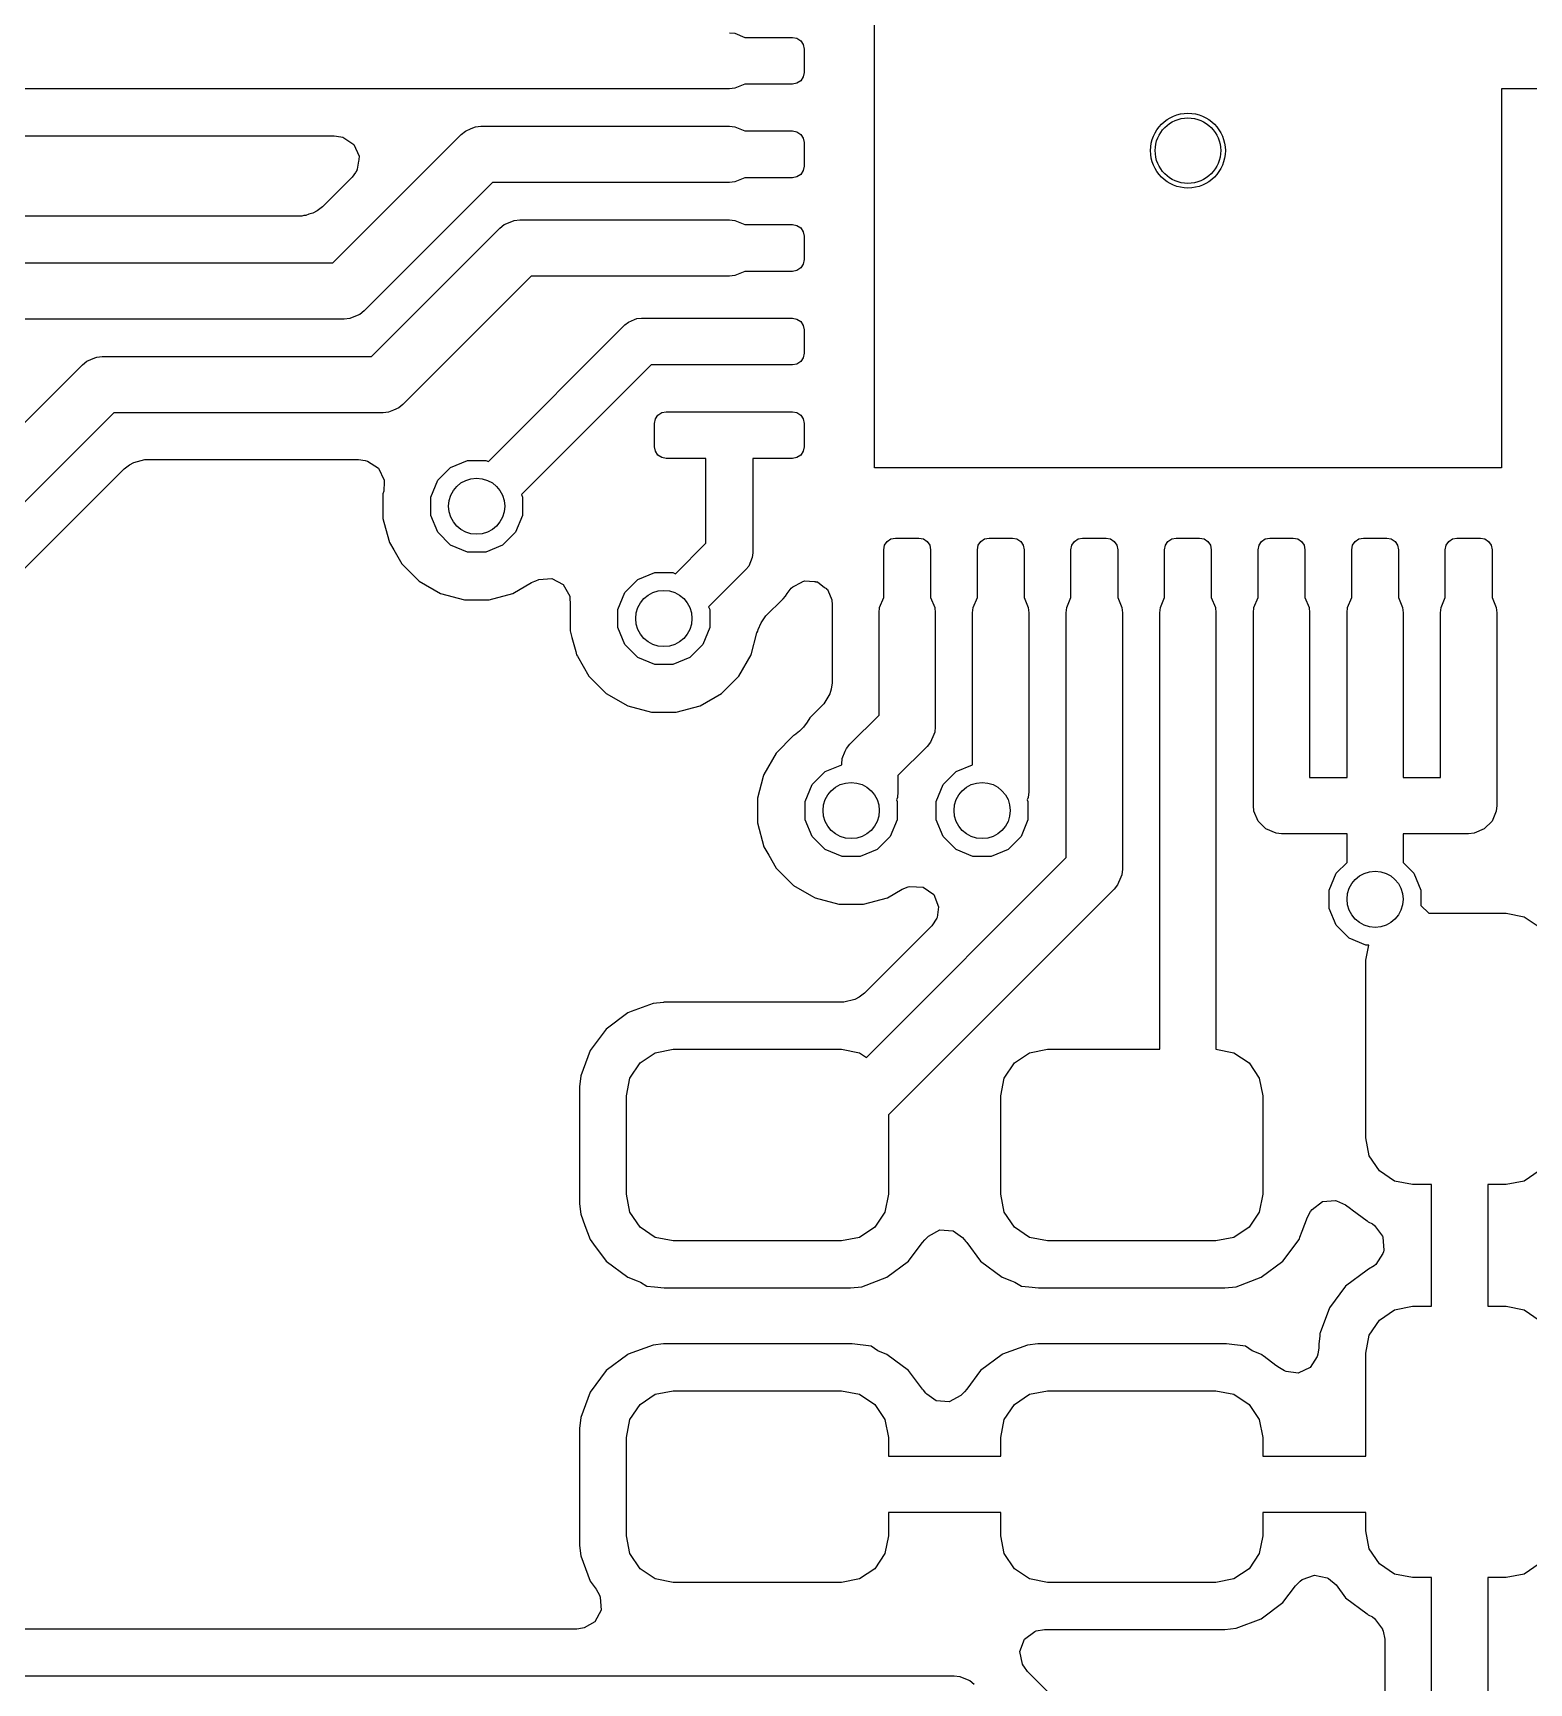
# Model space of a CAD drawing. Header units: inches. Extents: x 0.01 to 5.35, y 0.01 to 3.37.
# Drawn here: x 2.8235 to 3.1381, y 1.2456 to 1.5927 of the extents above; entities that cross this region are included whole.
import ezdxf

# ---------------------------------------------------------------- set-up
doc = ezdxf.new("R2010")
doc.units = ezdxf.units.IN
doc.header["$MEASUREMENT"] = 0
doc.layers.add('BLACK', color=250, linetype='CONTINUOUS')

msp = doc.modelspace()

# ---------------------------------------------------------------- linework, layer by layer
at = {"layer": 'BLACK', "linetype": 'CONTINUOUS'}
for p, q in [((3.00043, 1.50122), (3.00043, 1.63311)), ((2.96992, 1.59276), (2.97107, 1.59264)), ((2.97107, 1.59264), (2.97318, 1.59177)), ((2.97318, 1.59177), (2.98321, 1.59177)), ((2.98321, 1.59177), (2.98415, 1.59158)), ((2.98415, 1.59158), (2.98495, 1.59105)), ((2.98495, 1.59105), (2.98548, 1.59025)), ((2.98548, 1.59025), (2.98567, 1.58931)), ((2.98567, 1.58931), (2.98567, 1.58439)), ((2.98548, 1.58345), (2.98495, 1.58265)), ((2.98567, 1.58439), (2.98548, 1.58345)), ((2.96992, 1.58094), (2.76095, 1.58094)), ((2.97107, 1.58106), (2.96992, 1.58094)), ((2.97318, 1.58193), (2.97107, 1.58106)), ((2.98321, 1.58193), (2.97318, 1.58193)), ((2.98415, 1.58212), (2.98321, 1.58193)), ((2.98495, 1.58265), (2.98415, 1.58212)), ((3.21992, 1.58094), (3.13232, 1.58094)), ((3.13232, 1.58094), (3.13232, 1.50122)), ((2.91439, 1.57208), (2.91564, 1.57259)), ((2.91564, 1.57259), (2.91652, 1.57296)), ((2.91652, 1.57296), (2.91767, 1.57307)), ((2.91767, 1.57307), (2.96992, 1.57307)), ((2.96992, 1.57307), (2.97107, 1.57296)), ((2.97107, 1.57296), (2.97318, 1.57209)), ((2.76747, 1.57108), (2.8868, 1.57108)), ((2.88649, 1.54433), (2.9135, 1.57134)), ((2.8868, 1.57108), (2.88818, 1.57088)), ((2.88818, 1.57088), (2.88861, 1.57076)), ((2.88861, 1.57076), (2.89092, 1.56927)), ((2.89092, 1.56927), (2.89206, 1.56677)), ((2.9135, 1.57134), (2.91439, 1.57208)), ((2.97318, 1.57209), (2.98321, 1.57209)), ((2.98321, 1.57209), (2.98415, 1.5719)), ((2.98415, 1.5719), (2.98495, 1.57137)), ((2.98495, 1.57137), (2.98548, 1.57057)), ((2.98548, 1.57057), (2.98567, 1.56963)), ((2.98567, 1.56963), (2.98567, 1.5647)), ((2.89191, 1.56572), (2.89167, 1.56405)), ((2.89198, 1.566), (2.89191, 1.56572)), ((2.89206, 1.56677), (2.89196, 1.56607)), ((2.89196, 1.56607), (2.89198, 1.566)), ((2.89056, 1.56235), (2.88433, 1.55612)), ((2.89132, 1.56333), (2.89056, 1.56235)), ((2.89136, 1.56352), (2.89132, 1.56333)), ((2.89155, 1.56377), (2.89136, 1.56352)), ((2.89158, 1.56386), (2.89155, 1.56377)), ((2.89167, 1.56405), (2.89158, 1.56386)), ((2.97318, 1.56224), (2.97107, 1.56137)), ((2.98321, 1.56224), (2.97318, 1.56224)), ((2.98415, 1.56243), (2.98321, 1.56224)), ((2.98495, 1.56296), (2.98415, 1.56243)), ((2.98548, 1.56376), (2.98495, 1.56296)), ((2.98567, 1.5647), (2.98548, 1.56376)), ((2.92012, 1.56126), (2.89311, 1.53425)), ((2.96992, 1.56126), (2.92012, 1.56126)), ((2.97107, 1.56137), (2.96992, 1.56126)), ((2.88322, 1.55529), (2.88231, 1.55479)), ((2.88433, 1.55612), (2.88322, 1.55529)), ((2.87997, 1.55419), (2.78871, 1.55419)), ((2.88045, 1.55432), (2.87997, 1.55419)), ((2.88086, 1.55428), (2.88045, 1.55432)), ((2.88144, 1.55457), (2.88086, 1.55428)), ((2.88231, 1.55479), (2.88144, 1.55457)), ((2.89464, 1.52465), (2.92165, 1.55166)), ((2.92165, 1.55166), (2.92255, 1.55239)), ((2.92255, 1.55239), (2.92379, 1.55291)), ((2.92379, 1.55291), (2.92467, 1.55327)), ((2.92467, 1.55327), (2.92583, 1.55339)), ((2.92583, 1.55339), (2.96992, 1.55339)), ((2.96992, 1.55339), (2.97107, 1.55327)), ((2.97107, 1.55327), (2.97318, 1.5524)), ((2.97318, 1.5524), (2.98321, 1.5524)), ((2.98321, 1.5524), (2.98415, 1.55221)), ((2.98415, 1.55221), (2.98495, 1.55168)), ((2.98495, 1.55168), (2.98548, 1.55088)), ((2.98548, 1.55088), (2.98567, 1.54994)), ((2.98567, 1.54994), (2.98567, 1.54502)), ((2.98567, 1.54502), (2.98548, 1.54408)), ((2.79079, 1.54433), (2.88649, 1.54433)), ((2.92827, 1.54157), (2.90126, 1.51456)), ((2.96992, 1.54157), (2.92827, 1.54157)), ((2.97107, 1.54169), (2.96992, 1.54157)), ((2.97318, 1.54256), (2.97107, 1.54169)), ((2.98321, 1.54256), (2.97318, 1.54256)), ((2.98415, 1.54275), (2.98321, 1.54256)), ((2.98495, 1.54328), (2.98415, 1.54275)), ((2.98548, 1.54408), (2.98495, 1.54328)), ((2.89311, 1.53425), (2.89221, 1.53351)), ((2.88893, 1.53252), (2.79323, 1.53252)), ((2.89008, 1.53263), (2.88893, 1.53252)), ((2.89126, 1.53312), (2.89008, 1.53263)), ((2.89221, 1.53351), (2.89126, 1.53312)), ((2.91924, 1.50258), (2.94794, 1.53128)), ((2.94794, 1.53128), (2.94868, 1.53189)), ((2.94868, 1.53189), (2.94999, 1.53243)), ((2.94868, 1.53189), (2.94868, 1.53189)), ((2.94999, 1.53243), (2.95046, 1.53262)), ((2.95046, 1.53262), (2.95142, 1.53272)), ((2.95046, 1.53262), (2.95046, 1.53262)), ((2.95142, 1.53272), (2.96992, 1.53272)), ((2.96992, 1.53272), (2.98321, 1.53272)), ((2.98321, 1.53272), (2.98415, 1.53253)), ((2.98415, 1.53253), (2.98495, 1.532)), ((2.98495, 1.532), (2.98548, 1.5312)), ((2.98548, 1.5312), (2.98567, 1.53026)), ((2.98567, 1.53026), (2.98567, 1.52533)), ((2.83475, 1.52365), (2.83643, 1.52435)), ((2.83643, 1.52435), (2.83688, 1.52453)), ((2.83688, 1.52453), (2.83803, 1.52465)), ((2.83803, 1.52465), (2.89464, 1.52465)), ((2.98548, 1.52439), (2.98495, 1.52359)), ((2.98567, 1.52533), (2.98548, 1.52439)), ((2.6722, 1.36126), (2.83386, 1.52292)), ((2.83386, 1.52292), (2.83475, 1.52365)), ((2.95346, 1.52287), (2.9262, 1.49562)), ((2.95663, 1.52287), (2.95346, 1.52287)), ((2.98321, 1.52287), (2.95663, 1.52287)), ((2.98415, 1.52306), (2.98321, 1.52287)), ((2.98495, 1.52359), (2.98415, 1.52306)), ((2.89927, 1.51338), (2.89824, 1.51295)), ((2.90037, 1.51383), (2.89927, 1.51338)), ((2.90126, 1.51456), (2.90037, 1.51383)), ((2.84048, 1.51283), (2.67882, 1.35118)), ((2.89709, 1.51283), (2.84048, 1.51283)), ((2.89824, 1.51295), (2.89709, 1.51283)), ((2.95417, 1.51057), (2.95436, 1.51151)), ((2.95417, 1.50565), (2.95417, 1.51057)), ((2.95436, 1.51151), (2.95489, 1.51231)), ((2.95489, 1.51231), (2.95569, 1.51284)), ((2.95569, 1.51284), (2.95663, 1.51303)), ((2.95663, 1.51303), (2.98321, 1.51303)), ((2.98321, 1.51303), (2.98415, 1.51284)), ((2.98415, 1.51284), (2.98495, 1.51231)), ((2.98495, 1.51231), (2.98548, 1.51151)), ((2.98548, 1.51151), (2.98567, 1.51057)), ((2.98567, 1.51057), (2.98567, 1.50565)), ((2.84466, 1.50238), (2.847, 1.50297)), ((2.847, 1.50297), (2.89194, 1.50297)), ((2.89194, 1.50297), (2.89331, 1.50277)), ((2.95436, 1.50471), (2.95417, 1.50565)), ((2.95489, 1.50391), (2.95436, 1.50471)), ((2.95569, 1.50338), (2.95489, 1.50391)), ((2.95663, 1.50319), (2.95569, 1.50338)), ((2.965, 1.50319), (2.95663, 1.50319)), ((2.965, 1.48535), (2.965, 1.50319)), ((2.98321, 1.50319), (2.97484, 1.50319)), ((2.97484, 1.50319), (2.97484, 1.48331)), ((2.98415, 1.50338), (2.98321, 1.50319)), ((2.98495, 1.50391), (2.98415, 1.50338)), ((2.98548, 1.50471), (2.98495, 1.50391)), ((2.98567, 1.50565), (2.98548, 1.50471)), ((2.68433, 1.34274), (2.84264, 1.50105)), ((2.84264, 1.50105), (2.84375, 1.50188)), ((2.84375, 1.50188), (2.84466, 1.50238)), ((2.89331, 1.50277), (2.89384, 1.50262)), ((2.89384, 1.50262), (2.89615, 1.50113)), ((2.89615, 1.50113), (2.8973, 1.49863)), ((2.90859, 1.49862), (2.9113, 1.50133)), ((2.9113, 1.50133), (2.91485, 1.5028)), ((2.91485, 1.5028), (2.91869, 1.5028)), ((2.91869, 1.5028), (2.91924, 1.50258)), ((3.13232, 1.50122), (3.00043, 1.50122)), ((2.89723, 1.49634), (2.89707, 1.49574)), ((2.89734, 1.4983), (2.89723, 1.49634)), ((2.8973, 1.49863), (2.8973, 1.49863)), ((2.8973, 1.49863), (2.89734, 1.4983)), ((2.90712, 1.49507), (2.90859, 1.49862)), ((2.89707, 1.49574), (2.89707, 1.49574)), ((2.89707, 1.49574), (2.89707, 1.49056)), ((2.90712, 1.49123), (2.90712, 1.49507)), ((2.9262, 1.49562), (2.92643, 1.49507)), ((2.92643, 1.49507), (2.92643, 1.49123)), ((2.89707, 1.49056), (2.89726, 1.48983)), ((2.89726, 1.48983), (2.89841, 1.48554)), ((2.90859, 1.48768), (2.90712, 1.49123)), ((2.92643, 1.49123), (2.92496, 1.48768)), ((2.9113, 1.48497), (2.90859, 1.48768)), ((2.92496, 1.48768), (2.92224, 1.48497)), ((3.00259, 1.48494), (3.00312, 1.48574)), ((3.00312, 1.48574), (3.00392, 1.48627)), ((3.00392, 1.48627), (3.00486, 1.48646)), ((3.00486, 1.48646), (3.00978, 1.48646)), ((3.00978, 1.48646), (3.01073, 1.48627)), ((3.01073, 1.48627), (3.01152, 1.48574)), ((3.01152, 1.48574), (3.01206, 1.48494)), ((3.02227, 1.48494), (3.02281, 1.48574)), ((3.02281, 1.48574), (3.02361, 1.48627)), ((3.02361, 1.48627), (3.02455, 1.48646)), ((3.02455, 1.48646), (3.02947, 1.48646)), ((3.02947, 1.48646), (3.03041, 1.48627)), ((3.03041, 1.48627), (3.03121, 1.48574)), ((3.03121, 1.48574), (3.03174, 1.48494)), ((3.04196, 1.48494), (3.04249, 1.48574)), ((3.04249, 1.48574), (3.04329, 1.48627)), ((3.04329, 1.48627), (3.04423, 1.48646)), ((3.04423, 1.48646), (3.04915, 1.48646)), ((3.04915, 1.48646), (3.0501, 1.48627)), ((3.0501, 1.48627), (3.05089, 1.48574)), ((3.05089, 1.48574), (3.05143, 1.48494)), ((3.06164, 1.48494), (3.06218, 1.48574)), ((3.06218, 1.48574), (3.06298, 1.48627)), ((3.06298, 1.48627), (3.06392, 1.48646)), ((3.06392, 1.48646), (3.06884, 1.48646)), ((3.06884, 1.48646), (3.06978, 1.48627)), ((3.06978, 1.48627), (3.07058, 1.48574)), ((3.07058, 1.48574), (3.07111, 1.48494)), ((3.08133, 1.48494), (3.08186, 1.48574)), ((3.08186, 1.48574), (3.08266, 1.48627)), ((3.08266, 1.48627), (3.0836, 1.48646)), ((3.0836, 1.48646), (3.08852, 1.48646)), ((3.08852, 1.48646), (3.08947, 1.48627)), ((3.08947, 1.48627), (3.09026, 1.48574)), ((3.09026, 1.48574), (3.0908, 1.48494)), ((3.10101, 1.48494), (3.10155, 1.48574)), ((3.10155, 1.48574), (3.10235, 1.48627)), ((3.10235, 1.48627), (3.10329, 1.48646)), ((3.10329, 1.48646), (3.10821, 1.48646)), ((3.10821, 1.48646), (3.10915, 1.48627)), ((3.10915, 1.48627), (3.10995, 1.48574)), ((3.10995, 1.48574), (3.11048, 1.48494)), ((3.1207, 1.48494), (3.12123, 1.48574)), ((3.12123, 1.48574), (3.12203, 1.48627)), ((3.12203, 1.48627), (3.12297, 1.48646)), ((3.12297, 1.48646), (3.12789, 1.48646)), ((3.12789, 1.48646), (3.12884, 1.48627)), ((3.12884, 1.48627), (3.12963, 1.48574)), ((3.12963, 1.48574), (3.13017, 1.48494)), ((2.89841, 1.48554), (2.89933, 1.48396)), ((2.89933, 1.48396), (2.901, 1.48105)), ((2.91485, 1.4835), (2.9113, 1.48497)), ((2.91869, 1.4835), (2.91485, 1.4835)), ((2.92224, 1.48497), (2.91869, 1.4835)), ((2.95861, 1.47895), (2.965, 1.48535)), ((2.97475, 1.48235), (2.97401, 1.48057)), ((2.97484, 1.48331), (2.97475, 1.48235)), ((2.97475, 1.48235), (2.97475, 1.48235)), ((3.0024, 1.484), (3.00259, 1.48494)), ((3.0024, 1.47396), (3.0024, 1.484)), ((3.01206, 1.48494), (3.01224, 1.484)), ((3.01224, 1.484), (3.01224, 1.47396)), ((3.02209, 1.484), (3.02227, 1.48494)), ((3.02209, 1.47396), (3.02209, 1.484)), ((3.03174, 1.48494), (3.03193, 1.484)), ((3.03193, 1.484), (3.03193, 1.47396)), ((3.04177, 1.484), (3.04196, 1.48494)), ((3.04177, 1.47396), (3.04177, 1.484)), ((3.05143, 1.48494), (3.05161, 1.484)), ((3.05161, 1.484), (3.05161, 1.47396)), ((3.06146, 1.484), (3.06164, 1.48494)), ((3.06146, 1.47396), (3.06146, 1.484)), ((3.07111, 1.48494), (3.0713, 1.484)), ((3.0713, 1.484), (3.0713, 1.47396)), ((3.08114, 1.484), (3.08133, 1.48494)), ((3.08114, 1.47396), (3.08114, 1.484)), ((3.0908, 1.48494), (3.09098, 1.484)), ((3.09098, 1.484), (3.09098, 1.47396)), ((3.10083, 1.484), (3.10101, 1.48494)), ((3.10083, 1.47396), (3.10083, 1.484)), ((3.11048, 1.48494), (3.11067, 1.484)), ((3.11067, 1.484), (3.11067, 1.47396)), ((3.12051, 1.484), (3.1207, 1.48494)), ((3.12051, 1.47396), (3.12051, 1.484)), ((3.13017, 1.48494), (3.13035, 1.484)), ((3.13035, 1.484), (3.13035, 1.47396)), ((2.901, 1.48105), (2.90467, 1.47738)), ((2.95067, 1.47771), (2.95422, 1.47918)), ((2.95422, 1.47918), (2.95806, 1.47918)), ((2.95806, 1.47918), (2.95861, 1.47895)), ((2.9734, 1.47983), (2.96557, 1.47199)), ((2.97401, 1.48057), (2.9734, 1.47983)), ((2.90467, 1.47738), (2.90917, 1.47479)), ((2.92438, 1.47479), (2.92832, 1.47707)), ((2.92832, 1.47707), (2.929, 1.47739)), ((2.929, 1.47739), (2.92919, 1.47746)), ((2.92919, 1.47746), (2.92983, 1.47771)), ((2.92919, 1.47746), (2.92919, 1.47746)), ((2.92983, 1.47771), (2.93257, 1.47794)), ((2.93257, 1.47794), (2.935, 1.47665)), ((2.935, 1.47665), (2.93635, 1.47425)), ((2.94796, 1.475), (2.95067, 1.47771)), ((2.98209, 1.47482), (2.98295, 1.47592)), ((2.98295, 1.47592), (2.98328, 1.47622)), ((2.98328, 1.47622), (2.98516, 1.47719)), ((2.98516, 1.47719), (2.98525, 1.47725)), ((2.98525, 1.47725), (2.98527, 1.47725)), ((2.98527, 1.47725), (2.98572, 1.47748)), ((2.98572, 1.47748), (2.98785, 1.47728)), ((2.98785, 1.47728), (2.988, 1.47728)), ((2.988, 1.47728), (2.98803, 1.47726)), ((2.98803, 1.47726), (2.98846, 1.47722)), ((2.98846, 1.47722), (2.98991, 1.47608)), ((2.98991, 1.47608), (2.99033, 1.47582)), ((2.99033, 1.47582), (2.99038, 1.47572)), ((2.99038, 1.47572), (2.99062, 1.47553)), ((2.99062, 1.47553), (2.99063, 1.47551)), ((2.99063, 1.47551), (2.99147, 1.47348)), ((2.90917, 1.47479), (2.91418, 1.47344)), ((2.91418, 1.47344), (2.91418, 1.47344)), ((2.91418, 1.47344), (2.91937, 1.47344)), ((2.91937, 1.47344), (2.92438, 1.47479)), ((2.91937, 1.47344), (2.91937, 1.47344)), ((2.93635, 1.47425), (2.93635, 1.47425)), ((2.93635, 1.47425), (2.93639, 1.47409)), ((2.93639, 1.47409), (2.93647, 1.47236)), ((2.93647, 1.47236), (2.93644, 1.47212)), ((2.93644, 1.47212), (2.93644, 1.46693)), ((2.94649, 1.47145), (2.94796, 1.475)), ((2.96557, 1.47199), (2.9658, 1.47145)), ((2.97842, 1.4709), (2.98031, 1.47278)), ((2.98031, 1.47278), (2.98121, 1.47369)), ((2.98121, 1.47369), (2.98175, 1.47423)), ((2.98121, 1.47369), (2.98121, 1.47369)), ((2.98175, 1.47423), (2.98209, 1.47482)), ((2.99147, 1.47348), (2.99149, 1.47339)), ((2.99149, 1.47339), (2.99149, 1.47335)), ((2.99149, 1.47335), (2.9915, 1.47333)), ((2.9915, 1.47333), (2.99149, 1.47331)), ((2.99149, 1.47331), (2.99156, 1.47258)), ((2.99156, 1.47258), (2.99156, 1.45603)), ((3.00142, 1.47071), (3.00153, 1.47186)), ((3.00153, 1.47186), (3.0024, 1.47396)), ((3.01224, 1.47396), (3.01311, 1.47186)), ((3.01311, 1.47186), (3.01323, 1.47071)), ((3.0211, 1.47071), (3.02122, 1.47186)), ((3.02122, 1.47186), (3.02209, 1.47396)), ((3.03193, 1.47396), (3.0328, 1.47186)), ((3.0328, 1.47186), (3.03291, 1.47071)), ((3.04079, 1.47071), (3.0409, 1.47186)), ((3.0409, 1.47186), (3.04177, 1.47396)), ((3.05161, 1.47396), (3.05248, 1.47186)), ((3.05248, 1.47186), (3.0526, 1.47071)), ((3.06047, 1.47071), (3.06059, 1.47186)), ((3.06059, 1.47186), (3.06146, 1.47396)), ((3.0713, 1.47396), (3.07217, 1.47186)), ((3.07217, 1.47186), (3.07228, 1.47071)), ((3.08016, 1.47071), (3.08027, 1.47186)), ((3.08027, 1.47186), (3.08114, 1.47396)), ((3.09098, 1.47396), (3.09186, 1.47186)), ((3.09186, 1.47186), (3.09197, 1.47071)), ((3.09984, 1.47071), (3.09996, 1.47186)), ((3.09996, 1.47186), (3.10083, 1.47396)), ((3.11067, 1.47396), (3.11154, 1.47186)), ((3.11154, 1.47186), (3.11165, 1.47071)), ((3.11953, 1.47071), (3.11964, 1.47186)), ((3.11964, 1.47186), (3.12051, 1.47396)), ((3.13035, 1.47396), (3.13123, 1.47186)), ((3.13123, 1.47186), (3.13134, 1.47071)), ((2.94649, 1.46761), (2.94649, 1.47145)), ((2.9658, 1.47145), (2.9658, 1.46761)), ((2.97598, 1.46721), (2.9766, 1.46862)), ((2.9766, 1.46862), (2.97762, 1.4701)), ((2.97762, 1.4701), (2.97842, 1.4709)), ((3.00142, 1.44922), (3.00142, 1.47071)), ((3.01323, 1.47071), (3.01323, 1.44677)), ((3.0211, 1.43876), (3.0211, 1.47071)), ((3.03291, 1.47071), (3.03291, 1.43305)), ((3.04079, 1.41922), (3.04079, 1.47071)), ((3.0526, 1.47071), (3.0526, 1.41677)), ((3.06047, 1.37894), (3.06047, 1.47071)), ((3.07228, 1.47071), (3.07228, 1.37894)), ((3.08016, 1.43016), (3.08016, 1.47071)), ((3.09197, 1.47071), (3.09197, 1.43606)), ((3.09984, 1.43606), (3.09984, 1.47071)), ((3.11165, 1.47071), (3.11165, 1.43606)), ((3.11953, 1.43606), (3.11953, 1.47071)), ((3.13134, 1.47071), (3.13134, 1.43016)), ((2.93644, 1.46693), (2.93682, 1.46551)), ((2.93682, 1.46551), (2.93682, 1.46551)), ((2.93682, 1.46551), (2.9376, 1.4626)), ((2.94796, 1.46406), (2.94649, 1.46761)), ((2.9658, 1.46761), (2.96433, 1.46406)), ((2.9745, 1.46192), (2.97573, 1.4665)), ((2.97573, 1.4665), (2.97594, 1.4669)), ((2.97594, 1.4669), (2.97598, 1.46721)), ((2.9376, 1.4626), (2.93778, 1.46192)), ((2.93778, 1.46192), (2.93778, 1.46192)), ((2.93778, 1.46192), (2.93795, 1.46162)), ((2.93795, 1.46162), (2.93795, 1.46162)), ((2.93795, 1.46162), (2.94037, 1.45743)), ((2.95067, 1.46134), (2.94796, 1.46406)), ((2.95422, 1.45987), (2.95067, 1.46134)), ((2.96161, 1.46134), (2.95806, 1.45987)), ((2.96433, 1.46406), (2.96161, 1.46134)), ((2.97191, 1.45743), (2.9745, 1.46192)), ((2.95806, 1.45987), (2.95422, 1.45987)), ((2.94037, 1.45743), (2.94037, 1.45743)), ((2.94037, 1.45743), (2.94037, 1.45743)), ((2.94037, 1.45743), (2.94404, 1.45376)), ((2.96824, 1.45376), (2.97191, 1.45743)), ((2.99136, 1.45465), (2.99107, 1.45366)), ((2.99156, 1.45603), (2.99136, 1.45465)), ((2.94404, 1.45376), (2.94854, 1.45117)), ((2.94854, 1.45117), (2.95355, 1.44982)), ((2.95874, 1.44982), (2.96375, 1.45117)), ((2.96375, 1.45117), (2.96824, 1.45376)), ((2.98983, 1.45158), (2.98685, 1.4486)), ((2.99107, 1.45366), (2.98983, 1.45158)), ((2.95355, 1.44982), (2.95355, 1.44982)), ((2.95355, 1.44982), (2.95874, 1.44982)), ((2.95874, 1.44982), (2.95874, 1.44982)), ((2.98632, 1.44769), (2.98555, 1.44667)), ((2.98685, 1.4486), (2.98632, 1.44769)), ((2.99529, 1.44309), (3.00142, 1.44922)), ((2.98345, 1.4449), (2.97978, 1.44123)), ((2.98366, 1.44502), (2.98345, 1.4449)), ((2.98345, 1.4449), (2.98345, 1.4449)), ((2.98467, 1.4458), (2.98366, 1.44502)), ((2.98555, 1.44667), (2.98467, 1.4458)), ((3.01291, 1.44512), (3.01223, 1.44349)), ((3.01311, 1.44562), (3.01291, 1.44512)), ((3.01323, 1.44677), (3.01311, 1.44562)), ((2.97978, 1.44123), (2.97719, 1.43674)), ((2.97978, 1.44123), (2.97978, 1.44123)), ((2.99368, 1.44007), (2.99431, 1.4416)), ((2.99431, 1.4416), (2.99456, 1.4422)), ((2.99456, 1.4422), (2.99529, 1.44309)), ((3.0115, 1.4426), (3.00537, 1.43647)), ((3.01223, 1.44349), (3.0115, 1.4426)), ((2.98737, 1.4346), (2.99008, 1.43732)), ((2.99008, 1.43732), (2.99356, 1.43876)), ((2.99356, 1.43892), (2.99368, 1.44007)), ((2.99356, 1.43876), (2.99356, 1.43892)), ((3.01491, 1.4346), (3.01762, 1.43732)), ((3.01762, 1.43732), (3.0211, 1.43876)), ((2.97706, 1.43627), (2.97585, 1.43173)), ((2.97719, 1.43674), (2.97706, 1.43627)), ((2.97719, 1.43674), (2.97719, 1.43674)), ((2.9859, 1.43105), (2.98737, 1.4346)), ((3.00537, 1.43647), (3.00537, 1.43305)), ((3.01344, 1.43105), (3.01491, 1.4346)), ((3.09197, 1.43606), (3.09984, 1.43606)), ((3.11165, 1.43606), (3.11953, 1.43606)), ((2.97585, 1.43173), (2.97585, 1.42654)), ((2.9859, 1.42721), (2.9859, 1.43105)), ((3.00526, 1.4319), (3.00506, 1.43141)), ((3.00506, 1.43141), (3.0052, 1.43105)), ((3.0052, 1.43105), (3.0052, 1.42721)), ((3.00537, 1.43305), (3.00526, 1.4319)), ((3.01344, 1.42721), (3.01344, 1.43105)), ((3.0328, 1.4319), (3.0326, 1.43141)), ((3.0326, 1.43141), (3.03274, 1.43105)), ((3.03274, 1.43105), (3.03274, 1.42721)), ((3.03291, 1.43305), (3.0328, 1.4319)), ((3.08027, 1.42901), (3.08016, 1.43016)), ((3.13134, 1.43016), (3.13123, 1.42901)), ((2.98737, 1.42367), (2.9859, 1.42721)), ((3.0052, 1.42721), (3.00373, 1.42367)), ((3.01491, 1.42367), (3.01344, 1.42721)), ((3.03274, 1.42721), (3.03127, 1.42367)), ((3.08115, 1.42688), (3.08027, 1.42901)), ((3.08278, 1.42525), (3.08115, 1.42688)), ((3.13034, 1.42688), (3.12871, 1.42525)), ((3.13123, 1.42901), (3.13034, 1.42688)), ((2.97585, 1.42654), (2.97719, 1.42153)), ((2.99008, 1.42095), (2.98737, 1.42367)), ((3.00373, 1.42367), (3.00102, 1.42095)), ((3.01762, 1.42095), (3.01491, 1.42367)), ((3.03127, 1.42367), (3.02856, 1.42095)), ((3.08491, 1.42437), (3.08278, 1.42525)), ((3.08606, 1.42425), (3.08491, 1.42437)), ((3.09984, 1.42425), (3.08606, 1.42425)), ((3.09984, 1.41822), (3.09984, 1.42425)), ((3.12543, 1.42425), (3.11165, 1.42425)), ((3.11165, 1.42425), (3.11165, 1.41822)), ((3.12659, 1.42437), (3.12543, 1.42425)), ((3.12871, 1.42525), (3.12659, 1.42437)), ((2.97719, 1.42153), (2.9782, 1.41977)), ((2.9782, 1.41977), (2.97978, 1.41703)), ((2.99363, 1.41948), (2.99008, 1.42095)), ((3.00102, 1.42095), (2.99747, 1.41948)), ((3.02117, 1.41948), (3.01762, 1.42095)), ((3.02856, 1.42095), (3.02501, 1.41948)), ((2.97978, 1.41703), (2.98345, 1.41337)), ((2.99747, 1.41948), (2.99363, 1.41948)), ((2.99878, 1.37721), (3.04079, 1.41922)), ((3.02501, 1.41948), (3.02117, 1.41948)), ((3.0526, 1.41677), (3.05248, 1.41562)), ((3.09756, 1.41594), (3.09984, 1.41822)), ((3.11165, 1.41822), (3.11393, 1.41594)), ((2.98345, 1.41337), (2.98722, 1.41119)), ((3.00627, 1.41257), (3.00756, 1.41309)), ((3.00756, 1.41309), (3.00792, 1.41317)), ((3.00792, 1.41317), (3.01067, 1.41304)), ((3.01067, 1.41304), (3.01291, 1.41145)), ((3.0516, 1.41349), (3.05087, 1.4126)), ((3.05229, 1.41515), (3.0516, 1.41349)), ((3.05248, 1.41562), (3.05229, 1.41515)), ((3.09609, 1.41239), (3.09756, 1.41594)), ((3.11393, 1.41594), (3.1154, 1.41239)), ((2.98722, 1.41119), (2.98795, 1.41077)), ((2.98795, 1.41077), (2.98795, 1.41077)), ((2.98795, 1.41077), (2.99296, 1.40943)), ((2.99296, 1.40943), (2.99296, 1.40943)), ((2.99296, 1.40943), (2.99815, 1.40943)), ((2.99815, 1.40943), (3.00316, 1.41077)), ((2.99815, 1.40943), (2.99815, 1.40943)), ((3.00316, 1.41077), (3.00627, 1.41257)), ((3.05087, 1.4126), (3.00339, 1.36511)), ((3.01291, 1.41145), (3.01393, 1.40889)), ((3.09609, 1.40855), (3.09609, 1.41239)), ((3.1154, 1.41239), (3.1154, 1.40917)), ((3.01356, 1.40649), (3.01248, 1.40485)), ((3.01361, 1.40662), (3.01356, 1.40649)), ((3.01393, 1.40889), (3.01361, 1.40662)), ((3.09756, 1.405), (3.09609, 1.40855)), ((3.1154, 1.40917), (3.11705, 1.40752)), ((3.11705, 1.40752), (3.13331, 1.40752)), ((3.13331, 1.40752), (3.13707, 1.40677)), ((3.13707, 1.40677), (3.14027, 1.40464)), ((3.01248, 1.40485), (2.99835, 1.39073)), ((3.10028, 1.40229), (3.09756, 1.405)), ((3.10383, 1.40082), (3.10028, 1.40229)), ((3.10378, 1.39768), (3.1044, 1.40082)), ((3.1044, 1.40082), (3.10383, 1.40082)), ((3.10378, 1.36028), (3.10378, 1.39768)), ((2.95388, 1.38855), (2.94928, 1.38683)), ((2.95608, 1.38878), (2.95388, 1.38855)), ((2.95615, 1.38879), (2.95608, 1.38878)), ((2.95623, 1.3888), (2.95615, 1.38879)), ((2.99399, 1.3888), (2.95623, 1.3888)), ((2.99633, 1.3894), (2.99399, 1.3888)), ((2.99724, 1.38989), (2.99633, 1.3894)), ((2.99835, 1.39073), (2.99724, 1.38989)), ((2.94857, 1.38657), (2.94403, 1.38317)), ((2.94928, 1.38683), (2.94857, 1.38657)), ((2.94857, 1.38657), (2.94857, 1.38657)), ((2.94403, 1.38317), (2.94064, 1.37864)), ((2.94403, 1.38317), (2.94403, 1.38317)), ((2.94064, 1.37863), (2.93866, 1.37333)), ((2.94064, 1.37864), (2.94064, 1.37863)), ((2.94064, 1.37863), (2.94064, 1.37863)), ((2.95115, 1.37605), (2.95434, 1.37819)), ((2.95434, 1.37819), (2.95811, 1.37894)), ((2.95811, 1.37894), (2.99354, 1.37894)), ((2.99354, 1.37894), (2.99731, 1.37819)), ((2.99731, 1.37819), (2.99878, 1.37721)), ((3.02989, 1.37605), (3.03308, 1.37819)), ((3.03308, 1.37819), (3.03685, 1.37894)), ((3.03685, 1.37894), (3.06047, 1.37894)), ((3.07228, 1.37894), (3.07605, 1.37819)), ((3.07605, 1.37819), (3.07924, 1.37605)), ((2.94902, 1.37286), (2.95115, 1.37605)), ((3.02776, 1.37286), (3.02989, 1.37605)), ((3.07924, 1.37605), (3.08138, 1.37286)), ((2.93866, 1.37333), (2.93841, 1.37098)), ((2.93866, 1.37333), (2.93866, 1.37333)), ((2.94827, 1.36909), (2.94902, 1.37286)), ((3.02701, 1.36909), (3.02776, 1.37286)), ((3.08138, 1.37286), (3.08213, 1.36909)), ((2.93841, 1.37098), (2.93841, 1.37098)), ((2.93841, 1.37098), (2.93841, 1.34654)), ((2.94827, 1.34843), (2.94827, 1.36909)), ((3.02701, 1.34843), (3.02701, 1.36909)), ((3.08213, 1.36909), (3.08213, 1.34843)), ((3.00339, 1.36511), (3.00339, 1.34843)), ((3.10453, 1.35651), (3.10378, 1.36028)), ((3.10666, 1.35332), (3.10453, 1.35651)), ((3.10986, 1.35118), (3.10666, 1.35332)), ((3.11362, 1.35043), (3.10986, 1.35118)), ((3.11764, 1.35043), (3.11362, 1.35043)), ((3.11764, 1.32484), (3.11764, 1.35043)), ((3.13331, 1.35043), (3.12945, 1.35043)), ((3.12945, 1.35043), (3.12945, 1.32484)), ((3.13707, 1.35118), (3.13331, 1.35043)), ((3.14027, 1.35332), (3.13707, 1.35118)), ((2.94902, 1.34466), (2.94827, 1.34843)), ((3.00339, 1.34843), (3.00264, 1.34466)), ((3.02776, 1.34466), (3.02701, 1.34843)), ((3.08213, 1.34843), (3.08138, 1.34466)), ((3.0925, 1.34522), (3.0947, 1.34687)), ((3.0947, 1.34687), (3.09744, 1.34707)), ((3.09744, 1.34707), (3.09744, 1.34707)), ((3.09744, 1.34707), (3.09744, 1.34707)), ((3.09744, 1.34707), (3.09762, 1.34703)), ((3.09762, 1.34703), (3.09951, 1.34617)), ((2.93841, 1.34654), (2.93841, 1.34646)), ((2.93841, 1.34646), (2.93842, 1.3464)), ((2.93842, 1.3464), (2.93866, 1.34419)), ((2.93866, 1.34419), (2.93955, 1.34181)), ((2.95115, 1.34147), (2.94902, 1.34466)), ((3.00264, 1.34466), (3.0005, 1.34147)), ((3.02989, 1.34147), (3.02776, 1.34466)), ((3.08138, 1.34466), (3.07924, 1.34147)), ((3.09042, 1.34066), (3.0915, 1.34357)), ((3.0915, 1.34357), (3.09217, 1.34479)), ((3.09217, 1.34479), (3.0925, 1.34522)), ((3.09951, 1.34617), (3.10055, 1.34539)), ((3.10055, 1.34539), (3.10092, 1.34517)), ((3.10092, 1.34517), (3.10408, 1.3428)), ((2.93955, 1.34181), (2.94064, 1.33888)), ((2.95434, 1.33933), (2.95115, 1.34147)), ((3.0005, 1.34147), (2.99731, 1.33933)), ((3.01179, 1.33958), (3.01421, 1.3409)), ((3.01421, 1.3409), (3.01695, 1.3407)), ((3.01695, 1.3407), (3.01696, 1.3407)), ((3.01696, 1.3407), (3.01698, 1.34069)), ((3.01698, 1.34069), (3.01698, 1.34069)), ((3.01698, 1.34069), (3.01894, 1.33932)), ((3.03308, 1.33933), (3.02989, 1.34147)), ((3.07924, 1.34147), (3.07605, 1.33933)), ((3.08994, 1.33938), (3.09042, 1.34066)), ((3.09042, 1.34066), (3.09042, 1.34066)), ((3.10408, 1.3428), (3.10408, 1.3428)), ((3.10408, 1.3428), (3.10408, 1.3428)), ((3.10408, 1.3428), (3.10432, 1.34263)), ((3.10432, 1.34263), (3.10518, 1.34217)), ((3.10518, 1.34217), (3.10565, 1.34182)), ((3.10565, 1.34182), (3.1073, 1.33962)), ((2.94064, 1.33888), (2.94064, 1.33888)), ((2.94064, 1.33888), (2.94135, 1.33794)), ((2.94135, 1.33794), (2.94403, 1.33435)), ((2.95811, 1.33858), (2.95434, 1.33933)), ((2.99354, 1.33858), (2.95811, 1.33858)), ((2.99731, 1.33933), (2.99354, 1.33858)), ((3.00762, 1.33435), (3.01005, 1.3376)), ((3.01005, 1.3376), (3.01055, 1.33826)), ((3.01055, 1.33826), (3.01101, 1.33879)), ((3.01101, 1.33879), (3.01131, 1.3391)), ((3.01131, 1.3391), (3.01179, 1.33958)), ((3.01131, 1.3391), (3.01131, 1.3391)), ((3.01894, 1.33932), (3.01965, 1.3385)), ((3.01965, 1.3385), (3.01987, 1.33823)), ((3.01987, 1.33823), (3.02277, 1.33435)), ((3.03685, 1.33858), (3.03308, 1.33933)), ((3.07228, 1.33858), (3.03685, 1.33858)), ((3.07605, 1.33933), (3.07228, 1.33858)), ((3.08636, 1.33435), (3.08976, 1.33888)), ((3.08976, 1.33888), (3.08982, 1.33904)), ((3.08982, 1.33904), (3.08994, 1.33938)), ((3.1073, 1.33962), (3.10738, 1.33942)), ((3.10738, 1.33942), (3.10739, 1.33938)), ((3.10739, 1.33938), (3.10759, 1.33664)), ((3.10759, 1.33664), (3.1075, 1.3363)), ((2.94403, 1.33435), (2.94403, 1.33435)), ((2.94403, 1.33435), (2.94403, 1.33435)), ((2.94403, 1.33435), (2.94857, 1.33095)), ((3.00308, 1.33095), (3.00762, 1.33435)), ((3.02277, 1.33435), (3.02277, 1.33435)), ((3.02277, 1.33435), (3.02731, 1.33095)), ((3.08182, 1.33095), (3.08636, 1.33435)), ((3.10556, 1.33335), (3.10438, 1.33265)), ((3.10592, 1.33366), (3.10556, 1.33335)), ((3.1074, 1.33598), (3.10592, 1.33366)), ((3.1075, 1.3363), (3.1074, 1.33598)), ((2.94857, 1.33095), (2.94857, 1.33095)), ((2.94857, 1.33095), (2.95052, 1.33023)), ((2.95052, 1.33023), (2.95124, 1.32989)), ((2.95124, 1.32989), (2.9526, 1.32911)), ((2.99777, 1.32897), (3.00308, 1.33095)), ((3.02731, 1.33095), (3.02731, 1.33095)), ((3.02731, 1.33095), (3.02926, 1.33023)), ((3.02926, 1.33023), (3.02998, 1.32989)), ((3.02998, 1.32989), (3.03134, 1.32911)), ((3.07652, 1.32897), (3.08182, 1.33095)), ((3.10408, 1.33247), (3.09955, 1.32908)), ((3.10439, 1.33264), (3.10408, 1.33247)), ((3.10438, 1.33265), (3.10439, 1.33264)), ((2.9526, 1.32911), (2.95415, 1.32894)), ((2.95415, 1.32894), (2.95415, 1.32894)), ((2.95415, 1.32894), (2.95415, 1.32894)), ((2.95415, 1.32894), (2.95623, 1.32872)), ((2.95623, 1.32872), (2.99543, 1.32872)), ((2.99543, 1.32872), (2.99777, 1.32897)), ((3.03134, 1.32911), (3.03289, 1.32894)), ((3.03289, 1.32894), (3.03289, 1.32894)), ((3.03289, 1.32894), (3.03289, 1.32894)), ((3.03289, 1.32894), (3.03497, 1.32872)), ((3.03497, 1.32872), (3.07417, 1.32872)), ((3.07417, 1.32872), (3.07652, 1.32897)), ((3.09955, 1.32908), (3.09615, 1.32454)), ((3.09955, 1.32908), (3.09955, 1.32908)), ((3.09955, 1.32908), (3.09955, 1.32908)), ((3.09615, 1.32454), (3.09417, 1.31923)), ((3.09615, 1.32454), (3.09615, 1.32454)), ((3.10666, 1.32196), (3.10986, 1.32409)), ((3.10986, 1.32409), (3.11362, 1.32484)), ((3.11362, 1.32484), (3.11764, 1.32484)), ((3.12945, 1.32484), (3.13331, 1.32484)), ((3.13331, 1.32484), (3.13707, 1.32409)), ((3.13707, 1.32409), (3.14027, 1.32196)), ((3.09416, 1.3191), (3.0941, 1.31859)), ((3.09417, 1.31923), (3.09416, 1.3191)), ((3.09417, 1.31923), (3.09417, 1.31923)), ((3.10453, 1.31877), (3.10666, 1.32196)), ((2.95388, 1.3167), (2.94864, 1.31474)), ((2.95608, 1.31693), (2.95388, 1.3167)), ((2.95615, 1.31694), (2.95608, 1.31693)), ((2.95623, 1.31695), (2.95615, 1.31694)), ((2.99543, 1.31695), (2.95623, 1.31695)), ((2.95623, 1.31695), (2.95623, 1.31695)), ((2.99554, 1.31695), (2.99543, 1.31695)), ((2.99543, 1.31695), (2.99543, 1.31695)), ((2.99543, 1.31695), (2.99543, 1.31695)), ((2.99573, 1.31692), (2.99554, 1.31695)), ((2.99974, 1.31648), (2.99573, 1.31692)), ((3.00114, 1.31544), (2.99974, 1.31648)), ((3.03262, 1.3167), (3.02738, 1.31474)), ((3.03482, 1.31693), (3.03262, 1.3167)), ((3.03489, 1.31694), (3.03482, 1.31693)), ((3.03497, 1.31695), (3.03489, 1.31694)), ((3.07417, 1.31695), (3.03497, 1.31695)), ((3.03497, 1.31695), (3.03497, 1.31695)), ((3.07428, 1.31695), (3.07417, 1.31695)), ((3.07417, 1.31695), (3.07417, 1.31695)), ((3.07417, 1.31695), (3.07417, 1.31695)), ((3.07447, 1.31692), (3.07428, 1.31695)), ((3.07848, 1.31648), (3.07447, 1.31692)), ((3.07988, 1.31544), (3.07848, 1.31648)), ((3.09392, 1.31612), (3.09372, 1.31474)), ((3.0941, 1.31859), (3.09392, 1.31692)), ((3.09392, 1.31692), (3.09392, 1.31688)), ((3.09392, 1.31688), (3.09392, 1.31612)), ((3.10378, 1.315), (3.10453, 1.31877)), ((2.94857, 1.31472), (2.94403, 1.31132)), ((2.94864, 1.31474), (2.94857, 1.31472)), ((2.94857, 1.31472), (2.94857, 1.31472)), ((3.00308, 1.31472), (3.00114, 1.31544)), ((3.00468, 1.31352), (3.00308, 1.31472)), ((3.00308, 1.31472), (3.00308, 1.31472)), ((3.00308, 1.31472), (3.00308, 1.31472)), ((3.00308, 1.31472), (3.00308, 1.31472)), ((3.00762, 1.31132), (3.00468, 1.31352)), ((3.02731, 1.31472), (3.02277, 1.31132)), ((3.02738, 1.31474), (3.02731, 1.31472)), ((3.02731, 1.31472), (3.02731, 1.31472)), ((3.08183, 1.31472), (3.07988, 1.31544)), ((3.08186, 1.31469), (3.08183, 1.31472)), ((3.08192, 1.31466), (3.08186, 1.31469)), ((3.08197, 1.31462), (3.08192, 1.31466)), ((3.0821, 1.31451), (3.08197, 1.31462)), ((3.08197, 1.31462), (3.08197, 1.31462)), ((3.08243, 1.31426), (3.0821, 1.31451)), ((3.0849, 1.31242), (3.08243, 1.31426)), ((3.08562, 1.31188), (3.0849, 1.31242)), ((3.0849, 1.31242), (3.0849, 1.31242)), ((3.0849, 1.31242), (3.0849, 1.31242)), ((3.09358, 1.31426), (3.09209, 1.31195)), ((3.09372, 1.31474), (3.09358, 1.31426)), ((3.10378, 1.29331), (3.10378, 1.315)), ((2.94403, 1.31132), (2.94064, 1.30678)), ((2.94403, 1.31132), (2.94403, 1.31132)), ((3.01053, 1.30744), (3.00762, 1.31132)), ((3.00762, 1.31132), (3.00762, 1.31132)), ((3.00762, 1.31132), (3.00762, 1.31132)), ((3.00762, 1.31132), (3.00762, 1.31132)), ((3.00762, 1.31132), (3.00762, 1.31132)), ((3.02277, 1.31132), (3.01984, 1.30741)), ((3.02277, 1.31132), (3.02277, 1.31132)), ((3.08668, 1.31127), (3.08562, 1.31188)), ((3.08703, 1.31113), (3.08668, 1.31127)), ((3.08959, 1.31081), (3.08703, 1.31113)), ((3.09209, 1.31195), (3.08959, 1.31081)), ((2.94064, 1.30678), (2.93866, 1.30148)), ((2.94064, 1.30678), (2.94064, 1.30678)), ((2.94064, 1.30678), (2.94064, 1.30678)), ((2.95115, 1.3042), (2.95434, 1.30634)), ((2.95434, 1.30634), (2.95811, 1.30709)), ((2.95811, 1.30709), (2.99354, 1.30709)), ((2.99354, 1.30709), (2.99731, 1.30634)), ((2.99731, 1.30634), (3.0005, 1.3042)), ((3.01074, 1.30717), (3.01053, 1.30744)), ((3.01128, 1.30655), (3.01074, 1.30717)), ((3.01146, 1.30635), (3.01128, 1.30655)), ((3.01128, 1.30655), (3.01128, 1.30655)), ((3.01339, 1.30499), (3.01146, 1.30635)), ((3.0186, 1.30609), (3.01618, 1.30477)), ((3.01939, 1.30688), (3.0186, 1.30609)), ((3.01984, 1.30741), (3.01939, 1.30688)), ((3.02989, 1.3042), (3.03308, 1.30634)), ((3.03308, 1.30634), (3.03685, 1.30709)), ((3.03685, 1.30709), (3.07228, 1.30709)), ((3.07228, 1.30709), (3.07605, 1.30634)), ((3.07605, 1.30634), (3.07924, 1.3042)), ((2.94902, 1.30101), (2.95115, 1.3042)), ((3.0005, 1.3042), (3.00264, 1.30101)), ((3.01344, 1.30497), (3.01339, 1.30499)), ((3.01339, 1.30499), (3.01339, 1.30499)), ((3.01618, 1.30477), (3.01344, 1.30497)), ((3.01344, 1.30497), (3.01344, 1.30497)), ((3.02776, 1.30101), (3.02989, 1.3042)), ((3.07924, 1.3042), (3.08138, 1.30101)), ((2.93866, 1.30148), (2.93841, 1.29913)), ((2.93841, 1.29913), (2.93841, 1.29913)), ((2.93841, 1.29913), (2.93841, 1.27469)), ((2.93866, 1.30148), (2.93866, 1.30148)), ((2.94827, 1.29724), (2.94902, 1.30101)), ((3.00264, 1.30101), (3.00339, 1.29724)), ((3.02701, 1.29724), (3.02776, 1.30101)), ((3.08138, 1.30101), (3.08213, 1.29724)), ((2.94827, 1.27657), (2.94827, 1.29724)), ((3.00339, 1.29724), (3.00339, 1.29331)), ((3.02701, 1.29331), (3.02701, 1.29724)), ((3.08213, 1.29724), (3.08213, 1.29331)), ((3.00339, 1.29331), (3.02701, 1.29331)), ((3.08213, 1.29331), (3.10378, 1.29331)), ((3.02701, 1.2815), (3.00339, 1.2815)), ((3.00339, 1.2815), (3.00339, 1.27657)), ((3.02701, 1.27657), (3.02701, 1.2815)), ((3.10378, 1.2815), (3.08213, 1.2815)), ((3.08213, 1.2815), (3.08213, 1.27657)), ((3.10378, 1.2776), (3.10378, 1.2815)), ((3.10453, 1.27383), (3.10378, 1.2776)), ((2.93841, 1.27469), (2.93841, 1.27461)), ((2.93841, 1.27461), (2.93842, 1.27455)), ((2.93842, 1.27455), (2.93866, 1.27234)), ((2.94902, 1.27281), (2.94827, 1.27657)), ((3.00339, 1.27657), (3.00264, 1.27281)), ((3.02776, 1.27281), (3.02701, 1.27657)), ((3.08213, 1.27657), (3.08138, 1.27281)), ((2.93866, 1.27234), (2.94064, 1.26703)), ((2.95115, 1.26962), (2.94902, 1.27281)), ((3.00264, 1.27281), (3.0005, 1.26962)), ((3.02989, 1.26962), (3.02776, 1.27281)), ((3.08138, 1.27281), (3.07924, 1.26962)), ((3.10666, 1.27064), (3.10453, 1.27383)), ((3.10986, 1.26851), (3.10666, 1.27064)), ((3.14027, 1.27064), (3.13707, 1.26851)), ((2.94064, 1.26703), (2.94064, 1.26703)), ((2.94064, 1.26703), (2.94064, 1.26703)), ((2.94064, 1.26703), (2.94192, 1.26532)), ((2.95434, 1.26748), (2.95115, 1.26962)), ((2.95811, 1.26673), (2.95434, 1.26748)), ((2.99731, 1.26748), (2.99354, 1.26673)), ((3.0005, 1.26962), (2.99731, 1.26748)), ((3.03308, 1.26748), (3.02989, 1.26962)), ((3.03685, 1.26673), (3.03308, 1.26748)), ((3.07605, 1.26748), (3.07228, 1.26673)), ((3.07924, 1.26962), (3.07605, 1.26748)), ((3.08901, 1.26603), (3.08999, 1.26702)), ((3.08999, 1.26702), (3.09043, 1.26734)), ((3.09043, 1.26734), (3.093, 1.26831)), ((3.093, 1.26831), (3.09569, 1.26772)), ((3.09569, 1.26772), (3.09596, 1.26757)), ((3.09596, 1.26757), (3.09753, 1.26622)), ((3.11362, 1.26776), (3.10986, 1.26851)), ((3.11764, 1.26776), (3.11362, 1.26776)), ((3.11764, 1.2415), (3.11764, 1.26776)), ((3.13331, 1.26776), (3.12945, 1.26776)), ((3.12945, 1.26776), (3.12945, 1.24394)), ((3.13707, 1.26851), (3.13331, 1.26776)), ((2.94192, 1.26532), (2.94259, 1.2641)), ((2.94259, 1.2641), (2.94276, 1.26363)), ((2.94276, 1.26363), (2.94296, 1.26089)), ((2.99354, 1.26673), (2.95811, 1.26673)), ((3.07228, 1.26673), (3.03685, 1.26673)), ((3.08636, 1.2625), (3.08901, 1.26603)), ((3.09753, 1.26622), (3.09953, 1.26354)), ((3.09953, 1.26354), (3.09955, 1.26352)), ((3.09955, 1.26352), (3.09955, 1.26352)), ((3.09955, 1.26352), (3.09955, 1.26352)), ((3.09955, 1.26352), (3.10408, 1.26013)), ((2.94296, 1.26089), (2.94164, 1.25847)), ((3.08182, 1.2591), (3.08636, 1.2625)), ((3.10408, 1.26013), (3.10408, 1.26013)), ((3.10408, 1.26013), (3.10408, 1.26013)), ((3.10408, 1.26013), (3.10432, 1.25995)), ((2.93782, 1.25695), (2.42295, 1.25695)), ((2.93903, 1.2571), (2.93782, 1.25695)), ((2.9394, 1.25719), (2.93903, 1.2571)), ((2.94164, 1.25847), (2.9394, 1.25719)), ((3.03419, 1.25646), (3.03435, 1.25651)), ((3.03435, 1.25651), (3.03448, 1.25656)), ((3.03448, 1.25656), (3.03618, 1.25687)), ((3.03618, 1.25687), (3.07417, 1.25687)), ((3.07417, 1.25687), (3.07652, 1.25712)), ((3.07417, 1.25687), (3.07417, 1.25687)), ((3.07652, 1.25712), (3.08182, 1.2591)), ((3.10432, 1.25995), (3.10518, 1.2595)), ((3.10518, 1.2595), (3.10565, 1.25914)), ((3.10565, 1.25914), (3.1073, 1.25694)), ((3.1073, 1.25694), (3.10733, 1.25687)), ((3.10733, 1.25687), (3.10747, 1.2565)), ((3.03103, 1.25223), (3.03199, 1.25481)), ((3.03199, 1.25481), (3.03419, 1.25646)), ((3.10747, 1.2565), (3.10778, 1.25479)), ((3.10778, 1.25479), (3.10778, 1.23942)), ((3.03161, 1.24954), (3.03103, 1.25223)), ((2.41664, 1.24709), (3.01722, 1.24709)), ((3.01722, 1.24709), (3.01837, 1.24697)), ((3.01837, 1.24697), (3.01889, 1.24676)), ((3.01889, 1.24676), (3.0205, 1.24609)), ((3.03179, 1.24922), (3.03161, 1.24954)), ((3.03183, 1.24915), (3.03179, 1.24922)), ((3.03266, 1.24804), (3.03183, 1.24915)), ((3.13688, 1.14382), (3.03266, 1.24804)), ((3.0205, 1.24609), (3.0214, 1.24536))]:
    msp.add_line(p, q, dxfattribs=at)
at = {"layer": 'BLACK'}
for centre, radius in [((3.06638, 1.56795), 0.00787), ((2.91677, 1.49315), 0.00591), ((2.95614, 1.46953), 0.00591), ((2.99555, 1.42913), 0.00591), ((3.02309, 1.42913), 0.00591), ((3.10575, 1.41047), 0.00591)]:
    msp.add_circle(centre, radius, dxfattribs=at)
at = {"layer": 'WHITE'}
for centre, radius in [((3.06638, 1.56795), 0.00689), ((2.91677, 1.49315), 0.00591), ((2.95614, 1.46953), 0.00591), ((2.99555, 1.42913), 0.00591), ((3.02309, 1.42913), 0.00591), ((3.10575, 1.41047), 0.00591)]:
    msp.add_circle(centre, radius, dxfattribs=at)

doc.saveas('drawing.dxf')
